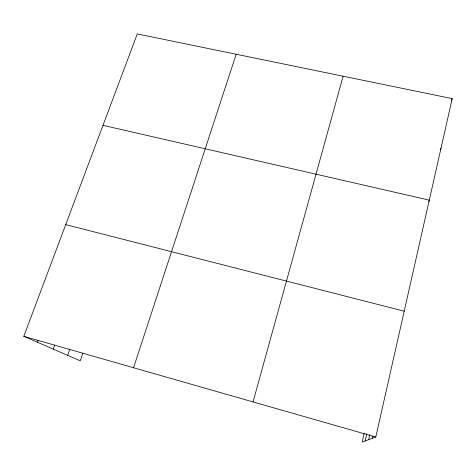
<?xml version="1.0" encoding="UTF-8"?>
<svg xmlns="http://www.w3.org/2000/svg" width="476" height="476" viewBox="0 0 476 476"><rect width="100%" height="100%" fill="white"/><g stroke="black" fill="none" stroke-linecap="round" stroke-linejoin="round"><path stroke-width="0.71" d="M364.188 433.392L362.188 442.067L375.796 437.039L452.2 98.621L137.272 33.933L23.8 336.336L80.206 360.82L82.878 353.174M368.638 439.681L369.792 434.647M372.452 438.271L372.946 436.111M365.175 440.96L366.835 433.737M253.042 401.917L343.119 76.214M133.548 367.734L236.173 54.246M67.663 355.376L69.895 349.081M53.223 349.104L54.74 344.916M37.473 342.268L38.241 340.197M451.403 100.668L452.2 98.621M440.419 149.648L440.99 148.274M428.692 201.443L429.275 200.152L102.977 125.325M65.718 224.624L404.207 311.197M23.8 336.336L375.796 437.039"/></g></svg>
